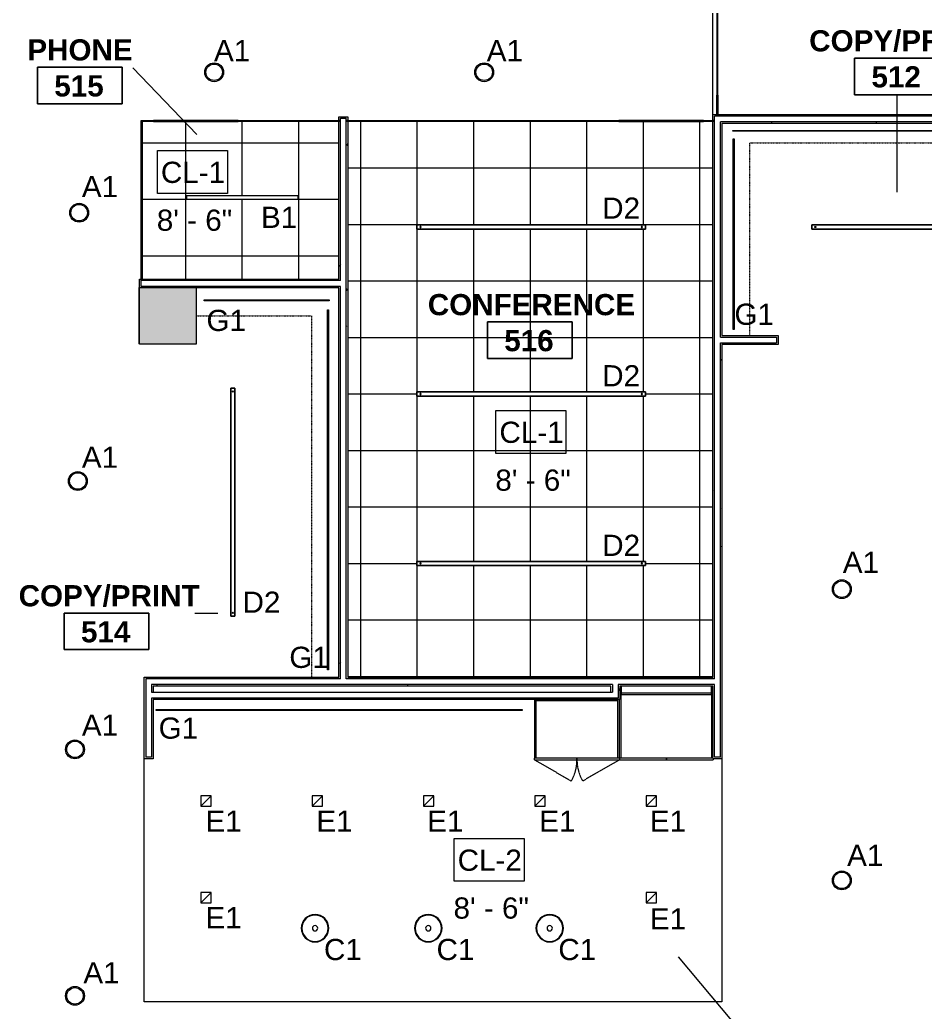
# Model space of a CAD drawing. Header units: inches. Extents: x 0 to 1865, y 0 to 1094.
# Drawn here: x 442.3 to 826.7, y 369.6 to 791.2 of the extents above; entities that cross this region are included whole.
import ezdxf

# ---------------------------------------------------------------- set-up
doc = ezdxf.new("R2010")
doc.units = ezdxf.units.IN
doc.header["$MEASUREMENT"] = 0
doc.linetypes.add('Dash 1_16_', pattern=[0.125, 0.0625, -0.0625])
doc.linetypes.add('Hidden', pattern=[0.28125, 0.1875, -0.09375])
for name, color, linetype, lineweight in [('A-AREA-IDEN', 2, 'Continuous', 9), ('A-CLNG', 13, 'Continuous', 13), ('A-CLNG-IDEN', 151, 'Continuous', 9), ('A-CLNG-PATT', 13, 'Continuous', 13), ('A-DETL', 90, 'Continuous', 9), ('A-DETL-GENF', 92, 'Continuous', 9), ('A-WALL', 113, 'Continuous', 13), ('A-WALL-PATT', 111, 'Continuous', 13), ('B-CL', 7, 'Continuous', 9), ('E-LITE-EQPM', 33, 'Continuous', 9), ('E-LITE-EQPM-IDEN', 33, 'Continuous', 9), ('I-WALL', 2, 'Continuous', 13), ('Q-CASE', 31, 'Continuous', 9), ('S-COLS', 52, 'Continuous', 13), ('Victor Bldg - 5th Floor_LINK_dwg', 8, 'Continuous', 9)]:
    doc.layers.add(name, color=color, linetype=linetype, lineweight=lineweight)
doc.styles.add('Arial', font='arial.ttf', dxfattribs={"height": 9})
doc.styles.add('Swis721 Lt BT', font='swissl.ttf', dxfattribs={"height": 9})
doc.styles.add('Swis721 Lt BT_B', font='', dxfattribs={"height": 9})
doc.styles.get('Swis721 Lt BT_B').set_extended_font_data('Swis721 Lt BT', bold=True)
pattern_1 = [(0, (0, 0), (30.72, 7.68), [1.267, -21.773, 1.267, -21.773, -122.88]), (0, (0, 0), (30.72, 7.68), [-46.08, 1.267, -44.813, 1.267, -21.773, -53.76]), (0, (0, 0), (30.72, 7.68), [-115.2, 1.267, -14.093, 1.267, -37.133]), (120, (11.52, 3.84), (-22.011075, 22.7643), [1.267, -21.773, 1.267, -21.773, -122.88]), (120, (11.52, 3.84), (-22.011075, 22.7643), [-46.08, 1.267, -44.813, 1.267, -21.773, -53.76]), (120, (11.52, 3.84), (-22.011075, 22.7643), [-115.2, 1.267, -14.093, 1.267, -37.133]), (240, (15.36, 19.2), (-8.708925, -30.4443), [1.267, -21.773, 1.267, -21.773, -122.88]), (240, (15.36, 19.2), (-8.708925, -30.4443), [-46.08, 1.267, -44.813, 1.267, -21.773, -53.76]), (240, (15.36, 19.2), (-8.708925, -30.4443), [-115.2, 1.267, -14.093, 1.267, -37.133])]

# ---------------------------------------------------------------- blocks, each defined once
blk = doc.blocks.new('Concrete-Rectangular-Column - 24_ X 24_-6973359-REFLECTED CEILING PLAN')
at = {"layer": 'S-COLS', "lineweight": 9}
blk.add_hatch(color=7, dxfattribs=at).paths.add_polyline_path([(12, -12), (12, 12), (-12, 12), (-12, -12)], flags=0)
at = {"layer": 'S-COLS', "color": 8, "lineweight": 20}
for p, q in [((-12, 12), (12, 12)), ((-12, -12), (-12, 12)), ((12, 12), (12, -12)), ((12, -12), (-12, -12))]:
    blk.add_line(p, q, dxfattribs=at)
blk = doc.blocks.new('CW Cupbd1 - Fridge 80_h x 24_d - 2 Doors-7798079-REFLECTED CEILING PLAN')
at = {"layer": 'Q-CASE', "lineweight": 20}
for p, q in [((2.75, -2.49), (2.75, -6.06)), ((41.09, -6.06), (41.09, -2.49)), ((2, -33.06), (2, -8.17)), ((2.75, -6.06), (2.75, -5.31)), ((2.75, -5.31), (41.09, -5.31)), ((41.09, -5.31), (41.09, -6.06))]:
    blk.add_line(p, q, dxfattribs=at)
at = {"layer": 'Q-CASE'}
for p, q in [((2.75, -33.06), (2.75, -6.06)), ((2.75, -6.06), (41.09, -6.06)), ((41.09, -6.06), (41.09, -33.06)), ((21.92, -33.06), (2, -33.06)), ((41.09, -33.06), (2.75, -33.06)), ((21.92, -33.81), (21.92, -33.06)), ((41.84, -33.06), (21.92, -33.06)), ((21.92, -33.06), (21.92, -33.81)), ((41.84, -33.06), (41.84, -33.81)), ((2, -33.81), (21.92, -33.81)), ((21.92, -33.81), (41.84, -33.81))]:
    blk.add_line(p, q, dxfattribs=at)
blk = doc.blocks.new('CW Cupbd Combined - Oven Tower 96_h x 24_d _2 Microwaves_ 2 pull out drawers_-7806626-REFLECTED CEILING PLAN')
at = {"layer": 'Q-CASE', "linetype": 'Hidden'}
for p, q in [((2, 31.31), (17.6, 40.32)), ((38.03, 31.31), (22.42, 40.32))]:
    blk.add_line(p, q, dxfattribs=at)
at = {"layer": 'Q-CASE'}
for p, q in [((20.01, 31.31), (2, 31.31)), ((2, 30.56), (2, 31.31)), ((2, 30.56), (20.01, 30.56)), ((2.75, 6.06), (2.75, 30.56)), ((2.75, 30.56), (37.28, 30.56)), ((20.01, 30.56), (20.01, 31.31)), ((38.03, 31.31), (20.01, 31.31)), ((20.01, 31.31), (20.01, 30.56)), ((20.01, 30.56), (38.03, 30.56)), ((37.28, 30.56), (37.28, 6.06)), ((38.03, 31.31), (38.03, 30.56)), ((37.28, 6.06), (2.75, 6.06))]:
    blk.add_line(p, q, dxfattribs=at)
at = {"layer": 'Q-CASE', "lineweight": 20}
for p, q in [((2, 30.56), (2, 5.67)), ((38.03, 5.67), (38.03, 30.56)), ((2.75, 5.67), (2.75, 6.06)), ((2.75, 6.06), (2.75, 5.67)), ((37.28, 6.06), (37.28, 5.67)), ((37.28, 5.67), (37.28, 6.06))]:
    blk.add_line(p, q, dxfattribs=at)
at = {"layer": 'Q-CASE', "linetype": 'Hidden'}
for centre, start, end in [((2, 31.31), 0.0023, 30), ((38.03, 31.31), 150, 179.9977)]:
    blk.add_arc(centre, 18.02, start, end, dxfattribs=at)
blk = doc.blocks.new('L-Pendant-Axis-Sculpt-Direct_Indirect - SCDI-F-8-4584194-REFLECTED CEILING PLAN')
at = {"layer": 'A-DETL-GENF'}
for p, q in [((-48.5, -0.875), (-48.5, 0.875)), ((-48.5, 0.875), (48.5, 0.875)), ((48.5, 0.875), (-48.5, 0.875)), ((-48.5, 0.875), (-48.5, -0.875)), ((48.5, 0.875), (48.5, -0.875)), ((48.5, -0.875), (48.5, 0.875)), ((48.5, -0.875), (-48.5, -0.875)), ((-48.5, -0.875), (48.5, -0.875))]:
    blk.add_line(p, q, dxfattribs=at)
for centre in [(-47, 0), (47, 0)]:
    blk.add_circle(centre, 0.25, dxfattribs=at)
blk = doc.blocks.new('L-PENDANT_RH HARMON 11 - L-PENDANT_RH HARMON 11-7952165-REFLECTED CEILING PLAN')
at = {"layer": 'E-LITE-EQPM'}
for radius, start, end in [(5.84, 0, 180), (5.59, 0, 180), (5.84, 180, 0), (5.59, 180, 0), (1.13, 0, 180), (1.13, 180, 0)]:
    blk.add_arc((0, 0), radius, start, end, dxfattribs=at)
blk = doc.blocks.new('L-PENDANT_RH HARMON 11 - L-PENDANT_RH HARMON 11-7822375-REFLECTED CEILING PLAN')
at = {"layer": 'E-LITE-EQPM'}
for radius, start, end in [(5.84, 0, 180), (5.59, 0, 180), (5.84, 180, 0), (5.59, 180, 0), (1.13, 0, 180), (1.13, 180, 0)]:
    blk.add_arc((0, 0), radius, start, end, dxfattribs=at)
blk = doc.blocks.new('Victor Bldg - 5th Floor_LINK_dwg-6972324-REFLECTED CEILING PLAN')
at = {"layer": 'B-CL'}
blk.add_line((493, 677.5), (493.14, 677.5), dxfattribs=at)
at = {"layer": 'B-CL', "flags": 128}
blk.add_lwpolyline([(493.14, 653.5), (493, 653.5), (493, 677.5)], dxfattribs=at)
blk = doc.blocks.new('L-PENDANT_FOCAL POINT 3_5 CYLINDER - L-PENDANT_FOCAL POINT 3_5 CYLINDER-7826649-REFLECTED CEILING PLAN')
at = {"layer": 'E-LITE-EQPM'}
for radius in [4, 3.5]:
    blk.add_circle((-0.125, 0), radius, dxfattribs=at)
blk = doc.blocks.new('LED STRIP - 10 mm-7911424-REFLECTED CEILING PLAN')
at = {"layer": 'E-LITE-EQPM'}
for p, q in [((-26.51, -0.2), (-26.51, 0.2)), ((-26.51, 0.2), (26.51, 0.2)), ((26.51, 0.2), (26.51, -0.2)), ((26.51, -0.2), (-26.51, -0.2))]:
    blk.add_line(p, q, dxfattribs=at)
blk = doc.blocks.new('LED STRIP - 10 mm-7943734-REFLECTED CEILING PLAN')
at = {"layer": 'E-LITE-EQPM'}
for p, q in [((-76.48, -0.2), (-76.48, 0.2)), ((-76.48, 0.2), (76.48, 0.2)), ((76.48, 0.2), (76.48, -0.2)), ((76.48, -0.2), (-76.48, -0.2))]:
    blk.add_line(p, q, dxfattribs=at)
blk = doc.blocks.new('LED STRIP - 10 mm-7943760-REFLECTED CEILING PLAN')
at = {"layer": 'E-LITE-EQPM'}
for p, q in [((-40.45, -0.2), (-40.45, 0.2)), ((-40.45, 0.2), (40.45, 0.2)), ((40.45, 0.2), (40.45, -0.2)), ((40.45, -0.2), (-40.45, -0.2))]:
    blk.add_line(p, q, dxfattribs=at)
blk = doc.blocks.new('LED STRIP - 10 mm-7898394-REFLECTED CEILING PLAN')
at = {"layer": 'E-LITE-EQPM'}
for p, q in [((-77.51, -0.2), (-77.51, 0.2)), ((-77.51, 0.2), (77.51, 0.2)), ((77.51, 0.2), (77.51, -0.2)), ((77.51, -0.2), (-77.51, -0.2))]:
    blk.add_line(p, q, dxfattribs=at)
blk = doc.blocks.new('Lighting fixture TBLS-HX-4-15-B-U-W - TBLS-HX-4-24-7900641-REFLECTED CEILING PLAN')
at = {"layer": 'E-LITE-EQPM'}
for p, q in [((-0.54, 23.67), (1.06, 23.67)), ((-0.54, 23.67), (-0.54, -23.67)), ((-0.47, 23.75), (1, 23.75)), ((-0.47, 23.75), (-0.47, 23.67)), ((1, 23.67), (1, 23.75)), ((1.06, -23.67), (1.06, 23.67)), ((1.06, -23.67), (-0.54, -23.67)), ((-0.47, -23.67), (-0.47, -23.75)), ((1, -23.75), (-0.47, -23.75)), ((1, -23.75), (1, -23.67))]:
    blk.add_line(p, q, dxfattribs=at)
blk = doc.blocks.new('L-Recessed Square Downlight - 4_-4552743-REFLECTED CEILING PLAN')
at = {"layer": 'E-LITE-EQPM'}
for p, q in [((-2.1875, -2.1875), (-2.1875, 2.1875)), ((-2.1875, 2.1875), (2.1875, 2.1875)), ((-2.1875, 2.1875), (2.1875, -2.1875)), ((2.1875, 2.1875), (2.1875, -2.1875)), ((2.1875, -2.1875), (-2.1875, -2.1875))]:
    blk.add_line(p, q, dxfattribs=at)
blk = doc.blocks.new('LED STRIP - 10 mm-7897788-REFLECTED CEILING PLAN')
at = {"layer": 'E-LITE-EQPM'}
for p, q in [((77.75, 0.2), (-77.75, 0.2)), ((-77.75, 0.2), (-77.75, -0.2)), ((77.75, -0.2), (77.75, 0.2)), ((-77.75, -0.2), (77.75, -0.2))]:
    blk.add_line(p, q, dxfattribs=at)
blk = doc.blocks.new('L-Pendant-Axis-Sculpt-Direct_Indirect - SCDI-F-8-V8-REFLECTED CEILING PLAN')
at = {"layer": 'A-DETL-GENF'}
for p, q in [((48.5, 0.875), (-48.5, 0.875)), ((-48.5, 0.875), (-48.5, -0.875)), ((-48.5, 0.875), (48.5, 0.875)), ((-48.5, -0.875), (-48.5, 0.875)), ((48.5, -0.875), (48.5, 0.875)), ((48.5, 0.875), (48.5, -0.875)), ((-48.5, -0.875), (48.5, -0.875)), ((48.5, -0.875), (-48.5, -0.875))]:
    blk.add_line(p, q, dxfattribs=at)
for centre in [(-47, 0), (47, 0)]:
    blk.add_circle(centre, 0.25, dxfattribs=at)
blk = doc.blocks.new('Room Tag - Room Name and Number-3379422-REFLECTED CEILING PLAN')
at = {"layer": 'A-AREA-IDEN'}
for p, q in [((-0.1881, -0.1636), (-0.1881, -0.0018)), ((-0.1881, -0.0018), (0.1869, -0.0018)), ((0.1869, -0.0018), (-0.1881, -0.0018)), ((-0.1881, -0.0018), (-0.1881, -0.1636)), ((0.1869, -0.0018), (0.1869, -0.1636)), ((0.1869, -0.1636), (0.1869, -0.0018)), ((0.1869, -0.1636), (-0.1881, -0.1636)), ((-0.1881, -0.1636), (0.1869, -0.1636))]:
    blk.add_line(p, q, dxfattribs=at)

msp = doc.modelspace()

# ---------------------------------------------------------------- hatches: boundary and pattern name
at = {"layer": 'A-CLNG-PATT'}
h = msp.add_hatch(dxfattribs=at)
h.set_pattern_fill('FP_6', color=256, style=0, pattern_type=2)
h.set_pattern_definition([(180, (536.76, 738.963), (3e-15, 24), []), (90, (536.76, 738.963), (24, -1e-15), [])])
h.paths.add_polyline_path([(577.76, 681.05), (577.76, 748), (494.26, 748), (494.26, 681.05), (577.02, 681.05)], flags=0)
h.paths.add_polyline_path([(513.09, 714.89), (513.09, 716.5), (560.44, 716.5), (560.44, 714.89), (518.49, 714.89)], flags=0)
h = msp.add_hatch(dxfattribs=at)
h.set_pattern_fill('FP_2', color=256, style=0, pattern_type=2)
h.set_pattern_definition([(90, (659.06, 632.25), (24, -1e-15), []), (0, (659.06, 632.25), (0, -24), [])])
h.paths.add_polyline_path([(635.55, 511.87), (736.61, 511.87), (736.61, 748), (581.51, 748), (581.51, 511.87)], flags=0)
h.paths.add_polyline_path([(610.89, 559.38), (610.89, 561.13), (707.89, 561.13), (707.89, 559.38), (694.08, 559.38)], flags=0)
h.paths.add_polyline_path([(694.08, 631.38), (610.89, 631.38), (610.89, 633.13), (707.89, 633.13), (707.89, 631.38)], flags=0)
h.paths.add_polyline_path([(610.89, 702.3), (610.89, 704.05), (707.89, 704.05), (707.89, 702.3), (694.08, 702.3)], flags=0)
at = {"layer": 'A-WALL-PATT', "lineweight": 9}
h = msp.add_hatch(dxfattribs=at)
h.set_pattern_fill('FP_1', color=256, style=0, pattern_type=2)
h.set_pattern_definition(pattern_1)
h.paths.add_polyline_path([(578.39, 511.87), (578.39, 677.93), (577.76, 677.93), (577.76, 511.87)], flags=0)
h.paths.add_polyline_path([(578.39, 680.43), (578.39, 748), (577.76, 748), (577.76, 680.43)], flags=0)
h.paths.add_polyline_path([(577.76, 748.5), (578.39, 748.5), (578.39, 750), (577.76, 750), (577.76, 749.37)], flags=0)
h = msp.add_hatch(dxfattribs=at)
h.set_pattern_fill('FP_1', color=256, style=0, pattern_type=2)
h.set_pattern_definition(pattern_1)
h.paths.add_polyline_path([(580.89, 511.87), (581.51, 511.87), (581.51, 748), (580.89, 748), (580.89, 543.28)], flags=0)
h.paths.add_polyline_path([(580.9, 748.5), (581.51, 748.5), (581.51, 750), (578.39, 750), (578.4, 749.37), (580.89, 749.37), (580.89, 748.5)], flags=0)
h = msp.add_hatch(dxfattribs=at)
h.set_pattern_fill('FP_1', color=256, style=0, pattern_type=2)
h.set_pattern_definition(pattern_1)
h.paths.add_polyline_path([(737.23, 477.25), (737.23, 508.75), (736.61, 508.75), (736.61, 477.55), (736.73, 477.55), (736.73, 477.25)], flags=0)
h.paths.add_polyline_path([(737.23, 511.25), (737.23, 748), (736.61, 748), (736.61, 511.25)], flags=0)
h.paths.add_polyline_path([(736.61, 748.5), (737.23, 748.5), (737.23, 750.3), (736.61, 750.3), (736.61, 748.67)], flags=0)
h = msp.add_hatch(dxfattribs=at)
h.set_pattern_fill('FP_1', color=256, style=0, pattern_type=2)
h.set_pattern_definition(pattern_1)
h.paths.add_polyline_path([(739.73, 477.25), (740.36, 477.25), (740.36, 653.93), (739.73, 653.93), (739.73, 477.87), (737.23, 477.87), (737.23, 477.25), (739.73, 477.25)], flags=0)
h.paths.add_polyline_path([(739.73, 656.43), (740.36, 656.43), (740.36, 747.18), (739.73, 747.18), (739.73, 680.91)], flags=0)
h = msp.add_hatch(dxfattribs=at)
h.set_pattern_fill('FP_1', color=256, style=0, pattern_type=2)
h.set_pattern_definition(pattern_1)
h.paths.add_polyline_path([(834.81, 747.18), (835.23, 747.18), (835.23, 747.43), (834.81, 747.43), (834.81, 747.8), (739.73, 747.8), (739.73, 747.18), (834.61, 747.18)], flags=0)
h = msp.add_hatch(dxfattribs=at)
h.set_pattern_fill('FP_1', color=256, style=0, pattern_type=2)
h.set_pattern_definition(pattern_1)
h.paths.add_polyline_path([(493.14, 677.93), (493.76, 677.93), (493.76, 681.05), (493.14, 681.05), (493.14, 680.43)], flags=0)
h.paths.add_polyline_path([(577.76, 680.43), (577.76, 681.05), (494.26, 681.05), (494.26, 680.43), (517.14, 680.43)], flags=0)
h = msp.add_hatch(dxfattribs=at)
h.set_pattern_fill('FP_1', color=256, style=0, pattern_type=2)
h.set_pattern_definition(pattern_1)
h.paths.add_polyline_path([(577.76, 677.3), (577.76, 677.93), (493.14, 677.93), (493.14, 677.43), (517.14, 677.43), (517.14, 677.3)], flags=0)
h = msp.add_hatch(dxfattribs=at)
h.set_pattern_fill('FP_1', color=256, style=0, pattern_type=2)
h.set_pattern_definition(pattern_1)
h.paths.add_polyline_path([(495.76, 508.75), (495.76, 511.25), (578.39, 511.25), (578.39, 511.87), (495.14, 511.87), (495.15, 508.75)], flags=0)
h.paths.add_polyline_path([(736.61, 511.25), (736.61, 511.87), (580.89, 511.87), (580.89, 511.25), (736.61, 511.25)], flags=0)
h = msp.add_hatch(dxfattribs=at)
h.set_pattern_fill('FP_1', color=256, style=0, pattern_type=2)
h.set_pattern_definition(pattern_1)
h.paths.add_polyline_path([(693.89, 508.12), (693.89, 508.75), (498.26, 508.75), (498.26, 508.12), (693.26, 508.12)], flags=0)
h.paths.add_polyline_path([(495.76, 508.12), (495.76, 508.75), (495.14, 508.75), (495.14, 508.12)], flags=0)
h.paths.add_polyline_path([(697.64, 508.12), (736.61, 508.12), (736.61, 508.75), (696.39, 508.75), (696.39, 508.12), (697.01, 508.12)], flags=0)
h = msp.add_hatch(dxfattribs=at)
h.set_pattern_fill('FP_1', color=256, style=0, pattern_type=2)
h.set_pattern_definition(pattern_1)
h.paths.add_polyline_path([(498.26, 477.25), (498.26, 477.87), (495.76, 477.87), (495.76, 508.12), (495.14, 508.12), (495.14, 477.25), (495.77, 477.25)], flags=0)
h = msp.add_hatch(dxfattribs=at)
h.set_pattern_fill('FP_1', color=256, style=0, pattern_type=2)
h.set_pattern_definition(pattern_1)
h.paths.add_polyline_path([(696.89, 502.44), (697.01, 502.44), (697.01, 508.12), (696.39, 508.12), (696.39, 502.44)], flags=0)
h = msp.add_hatch(dxfattribs=at)
h.set_pattern_fill('FP_1', color=256, style=0, pattern_type=2)
h.set_pattern_definition(pattern_1)
h.paths.add_polyline_path([(694.08, 502.44), (696.39, 502.44), (696.39, 503.06), (498.89, 503.06), (498.89, 502.44), (693.89, 502.44)], flags=0)

# ---------------------------------------------------------------- linework, layer by layer
at = {"layer": 'A-AREA-IDEN'}
for p, q in [((517.42, 742.42), (490.24, 770.87)), ((814.83, 718.03), (814.83, 759.41)), ((526.31, 538.94), (516.56, 538.94)), ((721.87, 393.11), (754.21, 354.46))]:
    msp.add_line(p, q, dxfattribs=at)
at = {"layer": 'A-CLNG'}
for p, q in [((736.61, 750.93), (736.61, 855.09)), ((495.14, 373.91), (495.14, 477.25)), ((740.36, 477.25), (740.36, 373.91)), ((740.36, 373.91), (495.14, 373.91))]:
    msp.add_line(p, q, dxfattribs=at)
at = {"layer": 'A-CLNG-IDEN', "flags": 128}
for points in [[(500.7, 735.66), (530.45, 735.66), (530.45, 717.43), (500.7, 717.43)], [(644.44, 625.21), (674.2, 625.21), (674.2, 606.98), (644.44, 606.98)], [(626.69, 443.41), (656.45, 443.41), (656.45, 425.18), (626.69, 425.18)]]:
    msp.add_lwpolyline(points, close=True, dxfattribs=at)
at = {"layer": 'A-DETL', "linetype": 'Dash 1_16_'}
for p, q in [((752.23, 656.93), (752.23, 738.93)), ((752.23, 738.93), (903.31, 738.93)), ((517.14, 665.43), (566.14, 665.43)), ((566.14, 665.43), (566.14, 511.75))]:
    msp.add_line(p, q, dxfattribs=at)
at = {"layer": 'A-WALL'}
for p, q in [((738.23, 750.93), (738.23, 750.3)), ((738.73, 750.93), (738.73, 750.3)), ((578.39, 748.5), (577.76, 748.5)), ((578.39, 748), (577.76, 748)), ((578.39, 749.37), (580.89, 749.37)), ((578.39, 680.43), (578.39, 749.37)), ((580.89, 511.25), (580.89, 749.37)), ((581.51, 748.5), (580.89, 748.5)), ((581.51, 748), (580.89, 748)), ((737.23, 748.5), (736.61, 748.5)), ((737.23, 748), (736.61, 748)), ((834.61, 750.3), (737.23, 750.3)), ((737.23, 511.25), (737.23, 750.3)), ((834.61, 747.8), (739.73, 747.8)), ((739.73, 656.43), (739.73, 747.8)), ((493.76, 677.93), (493.76, 681.05)), ((578.39, 680.43), (493.76, 680.43)), ((494.26, 681.05), (494.26, 680.43)), ((578.39, 677.93), (493.76, 677.93)), ((578.39, 511.25), (578.39, 677.93)), ((739.73, 656.43), (763.61, 656.43)), ((739.73, 477.87), (739.73, 653.93)), ((739.73, 653.93), (763.61, 653.93)), ((763.61, 656.43), (763.61, 653.93)), ((578.39, 511.25), (495.76, 511.25)), ((495.76, 511.25), (495.76, 477.87)), ((737.23, 511.25), (580.89, 511.25)), ((693.89, 508.75), (498.26, 508.75)), ((498.26, 508.75), (498.26, 505.56)), ((693.89, 508.75), (693.89, 505.56)), ((737.23, 508.75), (696.39, 508.75)), ((696.39, 508.75), (696.39, 503.06)), ((737.23, 477.87), (737.23, 508.75)), ((498.26, 505.56), (498.89, 505.56)), ((498.26, 503.06), (498.26, 477.87)), ((696.39, 503.06), (498.26, 503.06)), ((693.26, 505.56), (693.89, 505.56)), ((498.26, 477.87), (495.76, 477.87)), ((739.73, 477.87), (737.23, 477.87))]:
    msp.add_line(p, q, dxfattribs=at)
at = {"layer": 'I-WALL', "lineweight": 9}
for p, q in [((738.23, 795.13), (738.23, 759.13)), ((738.73, 759.13), (738.73, 795.13)), ((534.99, 748.5), (498.99, 748.5)), ((498.99, 748), (534.99, 748)), ((732.61, 748.5), (696.61, 748.5)), ((696.61, 748), (732.61, 748))]:
    msp.add_line(p, q, dxfattribs=at)
at = {"layer": 'I-WALL'}
for p, q in [((738.23, 750.93), (738.23, 759.13)), ((738.23, 759.13), (738.73, 759.13)), ((738.73, 759.13), (738.73, 750.93)), ((736.61, 750.93), (738.23, 750.93)), ((736.61, 748.5), (736.61, 750.93)), ((738.73, 750.93), (834.81, 750.93)), ((493.76, 681.05), (493.76, 748.5)), ((493.76, 748.5), (498.99, 748.5)), ((494.26, 748), (494.26, 681.05)), ((498.99, 748), (494.26, 748)), ((498.99, 748.5), (498.99, 748)), ((534.99, 748), (534.99, 748.5)), ((534.99, 748.5), (577.76, 748.5)), ((577.76, 748), (534.99, 748)), ((577.76, 748.5), (577.76, 750)), ((577.76, 750), (581.51, 750)), ((577.76, 681.05), (577.76, 748)), ((581.51, 750), (581.51, 748.5)), ((581.51, 748.5), (696.61, 748.5)), ((581.51, 748), (581.51, 511.87)), ((696.61, 748), (581.51, 748)), ((696.61, 748.5), (696.61, 748)), ((732.61, 748), (732.61, 748.5)), ((732.61, 748.5), (736.61, 748.5)), ((736.61, 748), (732.61, 748)), ((736.61, 511.87), (736.61, 748)), ((835.23, 747.18), (740.36, 747.18)), ((740.36, 747.18), (740.36, 657.05)), ((493.14, 681.05), (493.76, 681.05)), ((493.14, 677.43), (493.14, 681.05)), ((494.26, 681.05), (577.76, 681.05)), ((577.76, 677.3), (517.14, 677.3)), ((577.76, 511.87), (577.76, 677.3)), ((740.36, 657.05), (764.23, 657.05)), ((764.23, 657.05), (764.23, 653.3)), ((740.36, 653.3), (740.36, 477.25)), ((764.23, 653.3), (740.36, 653.3)), ((495.14, 511.87), (577.76, 511.87)), ((495.14, 477.25), (495.14, 511.87)), ((581.51, 511.87), (736.61, 511.87)), ((693.26, 508.12), (498.89, 508.12)), ((498.89, 508.12), (498.89, 505.56)), ((693.26, 505.56), (693.26, 508.12)), ((736.61, 508.12), (697.01, 508.12)), ((697.01, 508.12), (697.01, 502.44)), ((736.61, 477.55), (736.61, 508.12)), ((498.89, 505.56), (693.26, 505.56)), ((498.89, 502.44), (498.89, 477.25)), ((697.01, 502.44), (498.89, 502.44)), ((498.89, 477.25), (495.14, 477.25)), ((740.36, 477.25), (736.73, 477.25))]:
    msp.add_line(p, q, dxfattribs=at)

# ---------------------------------------------------------------- block references
at = {"layer": 'A-AREA-IDEN', "xscale": 95.99999999999994, "yscale": 95.99999999999994, "zscale": 95.99999999999994}
for p in [(814.82, 775.11), (467.85, 771.25), (658.89, 663.03), (479.17, 539.33)]:
    msp.add_blockref('Room Tag - Room Name and Number-3379422-REFLECTED CEILING PLAN', p, dxfattribs=at)
at = {"layer": 'E-LITE-EQPM'}
for name, p in [('L-PENDANT_FOCAL POINT 3_5 CYLINDER - L-PENDANT_FOCAL POINT 3_5 CYLINDER-7826649-REFLECTED CEILING PLAN', (524.93, 768.93)), ('L-PENDANT_FOCAL POINT 3_5 CYLINDER - L-PENDANT_FOCAL POINT 3_5 CYLINDER-7826649-REFLECTED CEILING PLAN', (639.59, 768.93)), ('LED STRIP - 10 mm-7898394-REFLECTED CEILING PLAN', (822.56, 744.05)), ('L-PENDANT_FOCAL POINT 3_5 CYLINDER - L-PENDANT_FOCAL POINT 3_5 CYLINDER-7826649-REFLECTED CEILING PLAN', (467.6, 709.25)), ('L-Pendant-Axis-Sculpt-Direct_Indirect - SCDI-F-8-V8-REFLECTED CEILING PLAN', (827.06, 703.18)), ('LED STRIP - 10 mm-7911424-REFLECTED CEILING PLAN', (547.13, 671.98)), ('L-PENDANT_FOCAL POINT 3_5 CYLINDER - L-PENDANT_FOCAL POINT 3_5 CYLINDER-7826649-REFLECTED CEILING PLAN', (467.07, 595.25)), ('L-PENDANT_FOCAL POINT 3_5 CYLINDER - L-PENDANT_FOCAL POINT 3_5 CYLINDER-7826649-REFLECTED CEILING PLAN', (791.43, 549.29)), ('L-PENDANT_FOCAL POINT 3_5 CYLINDER - L-PENDANT_FOCAL POINT 3_5 CYLINDER-7826649-REFLECTED CEILING PLAN', (465.85, 481.25)), ('L-PENDANT_FOCAL POINT 3_5 CYLINDER - L-PENDANT_FOCAL POINT 3_5 CYLINDER-7826649-REFLECTED CEILING PLAN', (791.43, 425.58)), ('L-PENDANT_RH HARMON 11 - L-PENDANT_RH HARMON 11-7952165-REFLECTED CEILING PLAN', (567.64, 405.25)), ('L-PENDANT_RH HARMON 11 - L-PENDANT_RH HARMON 11-7952165-REFLECTED CEILING PLAN', (615.73, 405.25)), ('L-PENDANT_RH HARMON 11 - L-PENDANT_RH HARMON 11-7822375-REFLECTED CEILING PLAN', (667.3, 405.25)), ('L-PENDANT_FOCAL POINT 3_5 CYLINDER - L-PENDANT_FOCAL POINT 3_5 CYLINDER-7826649-REFLECTED CEILING PLAN', (465.85, 376.52))]:
    msp.add_blockref(name, p, dxfattribs=at)
for name, p, rotation in [('LED STRIP - 10 mm-7943760-REFLECTED CEILING PLAN', (745.37, 700.13), 270.0000000000001), ('LED STRIP - 10 mm-7943734-REFLECTED CEILING PLAN', (573.19, 591.48), 270.0000000000001), ('L-Pendant-Axis-Sculpt-Direct_Indirect - SCDI-F-8-V8-REFLECTED CEILING PLAN', (532.76, 586.27), 89.9999999999999)]:
    msp.add_blockref(name, p, dxfattribs=dict(at, rotation=rotation))
at = {"layer": 'E-LITE-EQPM', "extrusion": (0, 0, -1)}
for name, p, rotation in [('Lighting fixture TBLS-HX-4-15-B-U-W - TBLS-HX-4-24-7900641-REFLECTED CEILING PLAN', (-536.76, 715.96), 269.9999999999999), ('L-Pendant-Axis-Sculpt-Direct_Indirect - SCDI-F-8-4584194-REFLECTED CEILING PLAN', (-659.39, 703.18), 180), ('L-Pendant-Axis-Sculpt-Direct_Indirect - SCDI-F-8-4584194-REFLECTED CEILING PLAN', (-659.39, 632.25), 180), ('L-Pendant-Axis-Sculpt-Direct_Indirect - SCDI-F-8-4584194-REFLECTED CEILING PLAN', (-659.39, 560.25), 180), ('LED STRIP - 10 mm-7897788-REFLECTED CEILING PLAN', (-577.89, 497.95), 180), ('L-Recessed Square Downlight - 4_-4552743-REFLECTED CEILING PLAN', (-521.35, 459.25), 180), ('L-Recessed Square Downlight - 4_-4552743-REFLECTED CEILING PLAN', (-568.63, 459.25), 180), ('L-Recessed Square Downlight - 4_-4552743-REFLECTED CEILING PLAN', (-615.92, 459.25), 180), ('L-Recessed Square Downlight - 4_-4552743-REFLECTED CEILING PLAN', (-663.2, 459.25), 180), ('L-Recessed Square Downlight - 4_-4552743-REFLECTED CEILING PLAN', (-710.48, 459.25), 180), ('L-Recessed Square Downlight - 4_-4552743-REFLECTED CEILING PLAN', (-521.35, 418.25), 180), ('L-Recessed Square Downlight - 4_-4552743-REFLECTED CEILING PLAN', (-710.48, 418.25), 180)]:
    msp.add_blockref(name, p, dxfattribs=dict(at, rotation=rotation))
at = {"layer": 'Q-CASE'}
msp.add_blockref('CW Cupbd1 - Fridge 80_h x 24_d - 2 Doors-7798079-REFLECTED CEILING PLAN', (694.89, 510.61), dxfattribs=at)
at = {"layer": 'Q-CASE', "rotation": 180}
msp.add_blockref('CW Cupbd Combined - Oven Tower 96_h x 24_d _2 Microwaves_ 2 pull out drawers_-7806626-REFLECTED CEILING PLAN', (698.88, 508.11), dxfattribs=at)
at = {"layer": 'S-COLS', "lineweight": 9}
msp.add_blockref('Concrete-Rectangular-Column - 24_ X 24_-6973359-REFLECTED CEILING PLAN', (505.14, 665.43), dxfattribs=at)
at = {"layer": 'Victor Bldg - 5th Floor_LINK_dwg', "color": 7}
msp.add_blockref('Victor Bldg - 5th Floor_LINK_dwg-6972324-REFLECTED CEILING PLAN', (0, 0), dxfattribs=at)

# ---------------------------------------------------------------- texts
at = {"layer": 'A-AREA-IDEN', "char_height": 9, "attachment_point": 1, "style": 'Swis721 Lt BT_B'}
for s, insert, width in [('COPY/PRINT', (777.45, 786.79), 90.294), ('PHONE', (445.49, 782.93), 53.934), ('512', (803.9, 771.49), 25.452), ('515', (456.94, 767.63), 25.452), ('CONFERENCE', (615.53, 674.7), 104.838), ('516', (647.98, 659.4), 25.452), ('COPY/PRINT', (441.8, 551.01), 90.294), ('514', (468.26, 535.71), 25.452)]:
    msp.add_mtext(s, dxfattribs=dict(at, insert=insert, width=width))
at = {"layer": 'A-CLNG-IDEN', "char_height": 9, "attachment_point": 1, "style": 'Swis721 Lt BT'}
for s, insert, width in [('CL-1', (502.2, 730.91), 32.118), ('8\' - 6"', (500.46, 710.58), 36.36), ('CL-1', (645.94, 620.46), 32.118), ('8\' - 6"', (644.2, 600.13), 36.36), ('CL-2', (628.19, 438.66), 32.118), ('8\' - 6"', (626.45, 418.33), 36.36)]:
    msp.add_mtext(s, dxfattribs=dict(at, insert=insert, width=width))
at = {"layer": 'E-LITE-EQPM-IDEN', "char_height": 9, "attachment_point": 1, "style": 'Arial'}
for s, insert, width in [('A1', (524.75, 782.63), 18.786), ('A1', (640.55, 782.63), 18.786), ('A1', (468.64, 724.87), 18.786), ('D2', (689.58, 715.7), 19.695), ('B1', (544.71, 711.8), 18.786), ('G1', (745.72, 670.61), 20.604), ('G1', (521.56, 668), 20.604), ('D2', (689.58, 644.48), 19.695), ('A1', (468.64, 609.87), 18.786), ('D2', (689.58, 572.43), 19.695), ('A1', (791.72, 565.22), 18.786), ('D2', (536.87, 548.27), 19.695), ('G1', (556.72, 524.85), 20.604), ('A1', (468.64, 496.05), 18.786), ('G1', (501.25, 494.78), 20.604), ('E1', (521.11, 455.24), 18.786), ('E1', (568.22, 455.24), 18.786), ('E1', (615.26, 455.24), 18.786), ('E1', (662.86, 455.24), 18.786), ('E1', (709.81, 455.24), 18.786), ('A1', (793.56, 440.72), 18.786), ('E1', (521.11, 414.23), 18.786), ('E1', (709.81, 413.73), 18.786), ('C1', (571.44, 400.71), 19.695), ('C1', (619.24, 400.71), 19.695), ('C1', (670.94, 400.71), 19.695), ('A1', (469.28, 390.81), 18.786)]:
    msp.add_mtext(s, dxfattribs=dict(at, insert=insert, width=width))

doc.saveas('drawing.dxf')
